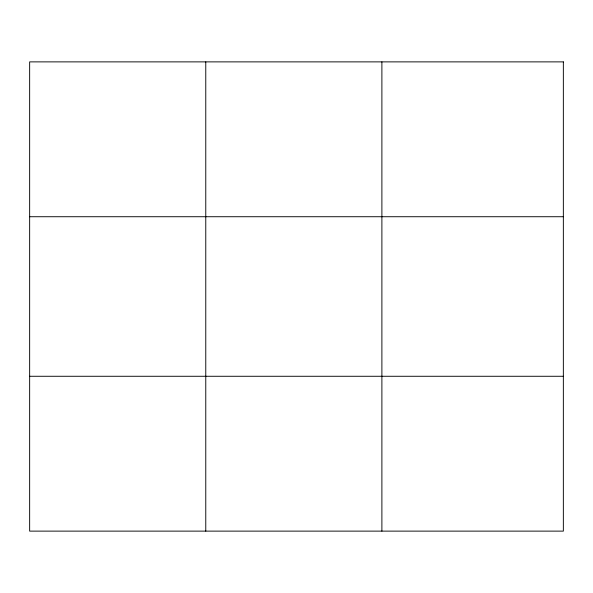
<?xml version="1.0" encoding="UTF-8"?>
<svg xmlns="http://www.w3.org/2000/svg" width="593" height="593" viewBox="0 0 593 593"><rect width="100%" height="100%" fill="white"/><g stroke="black" fill="none" stroke-linecap="round" stroke-linejoin="round"><path stroke-width="0.89" d="M205.771 531.12L205.771 61.88M381.892 531.12L381.892 61.88M29.65 216.727L563.35 216.727M29.65 376.273L563.35 376.273M563.35 61.88L563.35 531.12L29.65 531.12L29.65 61.88L563.35 61.88"/></g></svg>
